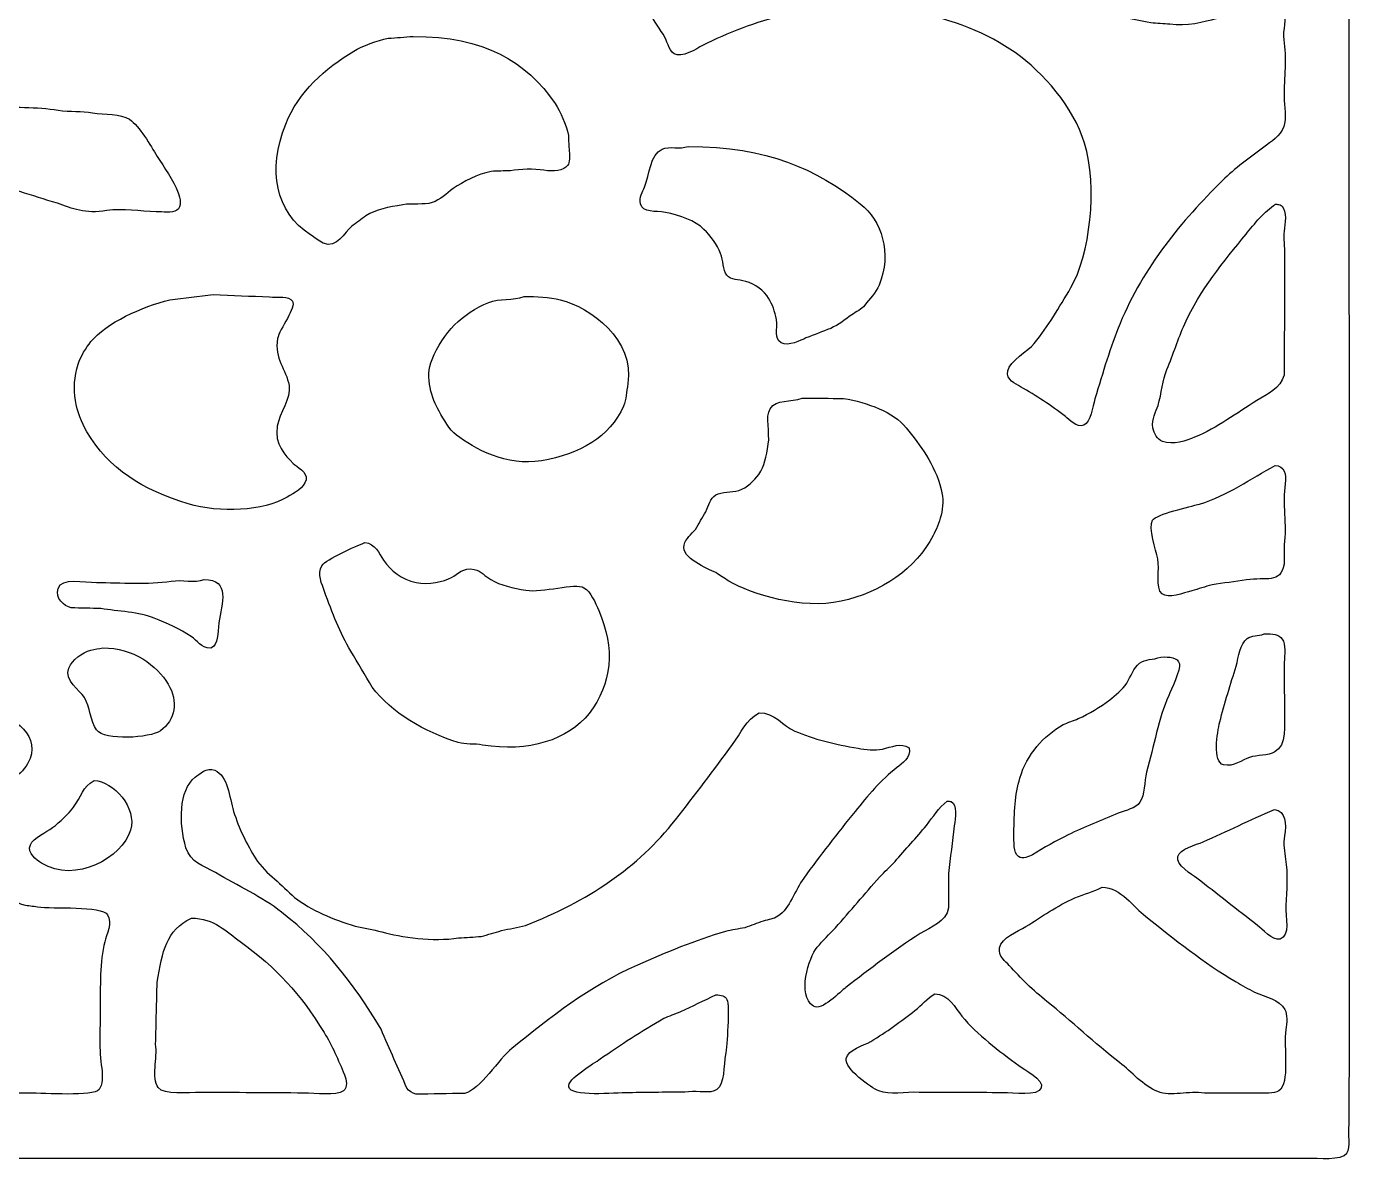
# Model space of a CAD drawing. Header units: centimetres. Extents: x 13.58 to 20.16, y 1.96 to 9.01.
# Drawn here: x 17.011 to 20.16, y 1.958 to 4.652 of the extents above; entities that cross this region are included whole.
import ezdxf

# ---------------------------------------------------------------- set-up
doc = ezdxf.new("R2010")
doc.units = ezdxf.units.CM
doc.header["$MEASUREMENT"] = 0
doc.layers.add('layer 1', color=7, linetype='Continuous')

msp = doc.modelspace()

# ---------------------------------------------------------------- linework, layer by layer
at = {"layer": 'layer 1', "color": 250}
for points, knots in [([(20.09499, 9.00071), (20.11954, 9.00091), (20.14098, 9.00149), (20.15032, 8.98676), (20.15032, 8.98676), (20.15737, 8.97564), (20.15465, 8.95196), (20.15471, 8.93447), (20.15471, 8.93447), (20.15471, 8.8938), (20.15471, 8.85312), (20.15471, 8.81245), (20.15471, 8.81245), (20.155, 8.65442), (20.15529, 8.49634), (20.15558, 8.33831), (20.15558, 8.33831), (20.15529, 8.29967), (20.155, 8.26102), (20.15471, 8.22239), (20.15471, 8.22239), (20.155, 7.52577), (20.15529, 6.82895), (20.15558, 6.13233), (20.15558, 6.13233), (20.15558, 6.03559), (20.15558, 5.93883), (20.15558, 5.84209), (20.15558, 5.84209), (20.15588, 5.80578), (20.15617, 5.76946), (20.15646, 5.73315), (20.15646, 5.73315), (20.15588, 5.67563), (20.15529, 5.61809), (20.15471, 5.56057), (20.15471, 5.56057), (20.155, 4.67804), (20.15529, 3.79524), (20.15558, 2.91271), (20.15558, 2.91271), (20.15558, 2.68583), (20.15558, 2.45888), (20.15558, 2.232), (20.15558, 2.232), (20.15529, 2.16896), (20.155, 2.1059), (20.15471, 2.04287), (20.15471, 2.04287), (20.1513, 2.02044), (20.16038, 1.9897), (20.14944, 1.97488), (20.14944, 1.97488), (20.13669, 1.95762), (20.082, 1.96339), (20.05284, 1.96355), (20.05284, 1.96355), (19.96562, 1.96355), (19.87838, 1.96355), (19.79116, 1.96355), (19.79116, 1.96355), (19.42531, 1.96355), (19.05935, 1.96355), (18.6935, 1.96355), (18.6935, 1.96355), (17.43351, 1.96355), (16.17314, 1.96355), (14.91315, 1.96355), (14.91315, 1.96355), (14.58945, 1.96355), (14.26564, 1.96355), (13.94194, 1.96355), (13.94194, 1.96355), (13.8597, 1.96326), (13.77743, 1.96297), (13.69519, 1.96268), (13.69519, 1.96268), (13.66416, 1.96268), (13.61402, 1.95778), (13.59596, 1.97227), (13.59596, 1.97227), (13.58452, 1.98144), (13.58447, 2.00413), (13.58542, 2.02544), (13.58542, 2.02544), (13.58716, 2.06453), (13.58717, 2.10839), (13.58718, 2.15007), (13.58718, 2.15007), (13.58718, 2.32611), (13.58718, 2.50221), (13.58718, 2.67825), (13.58718, 2.67825), (13.58718, 3.39781), (13.58718, 4.1176), (13.58718, 4.83716), (13.58718, 4.83716), (13.58718, 5.88353), (13.58718, 6.93022), (13.58718, 7.9766), (13.58718, 7.9766), (13.58718, 8.23108), (13.58718, 8.48563), (13.58718, 8.74011), (13.58718, 8.74011), (13.58718, 8.79937), (13.58718, 8.85865), (13.58718, 8.91791), (13.58718, 8.91791), (13.58734, 8.94706), (13.58217, 8.97961), (13.60035, 8.99286), (13.60035, 8.99286), (13.62164, 9.00839), (13.6652, 8.99439), (13.69606, 8.99897), (13.69606, 8.99897), (13.80406, 8.99897), (13.91209, 8.99897), (14.02009, 8.99897), (14.02009, 8.99897), (14.40994, 8.99897), (14.79991, 8.99897), (15.18976, 8.99897), (15.18976, 8.99897), (16.34556, 8.99897), (17.5017, 8.99897), (18.6575, 8.99897), (18.6575, 8.99897), (18.99554, 8.99897), (19.33369, 8.99897), (19.67173, 8.99897), (19.67173, 8.99897), (19.81281, 8.99955), (19.95392, 9.00013), (20.09499, 9.00071)], [0, 0, 0, 0, 0.0285714, 0.0285714, 0.0285714, 0.0285714, 0.0571429, 0.0571429, 0.0571429, 0.0571429, 0.0857143, 0.0857143, 0.0857143, 0.0857143, 0.1142857, 0.1142857, 0.1142857, 0.1142857, 0.1428571, 0.1428571, 0.1428571, 0.1428571, 0.1714286, 0.1714286, 0.1714286, 0.1714286, 0.2, 0.2, 0.2, 0.2, 0.2285714, 0.2285714, 0.2285714, 0.2285714, 0.2571429, 0.2571429, 0.2571429, 0.2571429, 0.2857143, 0.2857143, 0.2857143, 0.2857143, 0.3142857, 0.3142857, 0.3142857, 0.3142857, 0.3428571, 0.3428571, 0.3428571, 0.3428571, 0.3714286, 0.3714286, 0.3714286, 0.3714286, 0.4, 0.4, 0.4, 0.4, 0.4285714, 0.4285714, 0.4285714, 0.4285714, 0.4571429, 0.4571429, 0.4571429, 0.4571429, 0.4857143, 0.4857143, 0.4857143, 0.4857143, 0.5142857, 0.5142857, 0.5142857, 0.5142857, 0.5428571, 0.5428571, 0.5428571, 0.5428571, 0.5714286, 0.5714286, 0.5714286, 0.5714286, 0.6, 0.6, 0.6, 0.6, 0.6285714, 0.6285714, 0.6285714, 0.6285714, 0.6571429, 0.6571429, 0.6571429, 0.6571429, 0.6857143, 0.6857143, 0.6857143, 0.6857143, 0.7142857, 0.7142857, 0.7142857, 0.7142857, 0.7428571, 0.7428571, 0.7428571, 0.7428571, 0.7714286, 0.7714286, 0.7714286, 0.7714286, 0.8, 0.8, 0.8, 0.8, 0.8285714, 0.8285714, 0.8285714, 0.8285714, 0.8571429, 0.8571429, 0.8571429, 0.8571429, 0.8857143, 0.8857143, 0.8857143, 0.8857143, 0.9142857, 0.9142857, 0.9142857, 0.9142857, 0.9428571, 0.9428571, 0.9428571, 0.9428571, 1, 1, 1, 1]), ([(18.96045, 5.01322), (18.93386, 4.99616), (18.91836, 4.96498), (18.89898, 4.94088), (18.89898, 4.94088), (18.88457, 4.92296), (18.84102, 4.89864), (18.81732, 4.89033), (18.81732, 4.89033), (18.77174, 4.87435), (18.68197, 4.8787), (18.63466, 4.89033), (18.63466, 4.89033), (18.61448, 4.89529), (18.59267, 4.91502), (18.56617, 4.90863), (18.56617, 4.90863), (18.5453, 4.9036), (18.53794, 4.88246), (18.5249, 4.86941), (18.5249, 4.86941), (18.50451, 4.84901), (18.47816, 4.83343), (18.45113, 4.81973), (18.45113, 4.81973), (18.43697, 4.81255), (18.41362, 4.80907), (18.40986, 4.79184), (18.40986, 4.79184), (18.40578, 4.77312), (18.4316, 4.75397), (18.4406, 4.74564), (18.4406, 4.74564), (18.47496, 4.71386), (18.49855, 4.673), (18.5249, 4.63321), (18.5249, 4.63321), (18.53321, 4.62065), (18.53794, 4.59626), (18.55036, 4.58789), (18.55036, 4.58789), (18.56798, 4.57601), (18.60476, 4.60037), (18.61798, 4.60706), (18.61798, 4.60706), (18.67825, 4.63758), (18.74204, 4.66258), (18.81732, 4.68027), (18.81732, 4.68027), (19.02288, 4.7286), (19.23311, 4.68043), (19.36088, 4.5905), (19.36088, 4.5905), (19.42828, 4.54306), (19.49924, 4.46187), (19.52597, 4.37522), (19.52597, 4.37522), (19.55792, 4.27161), (19.53842, 4.10798), (19.49347, 4.03182), (19.49347, 4.03182), (19.46544, 3.98431), (19.43988, 3.94049), (19.40654, 3.89934), (19.40654, 3.89934), (19.39148, 3.88075), (19.34813, 3.8581), (19.34331, 3.83397), (19.34331, 3.83397), (19.339, 3.81234), (19.36214, 3.80341), (19.37405, 3.79649), (19.37405, 3.79649), (19.41067, 3.77522), (19.44713, 3.75134), (19.4803, 3.72589), (19.4803, 3.72589), (19.48902, 3.7192), (19.50738, 3.69823), (19.52421, 3.70497), (19.52421, 3.70497), (19.54151, 3.7119), (19.54483, 3.74917), (19.55055, 3.76773), (19.55055, 3.76773), (19.56998, 3.83074), (19.58681, 3.88994), (19.61027, 3.9464), (19.61027, 3.9464), (19.66736, 4.08384), (19.75576, 4.18931), (19.85351, 4.28632), (19.85351, 4.28632), (19.8829, 4.31549), (19.91872, 4.34039), (19.95186, 4.36563), (19.95186, 4.36563), (19.9698, 4.3793), (19.99116, 4.39122), (19.99928, 4.41444), (19.99928, 4.41444), (20.00632, 4.43459), (20.00011, 4.46245), (20.00016, 4.48591), (20.00016, 4.48591), (20.00023, 4.52931), (20.00628, 4.57865), (19.99928, 4.62101), (19.99928, 4.62101), (19.99553, 4.64368), (20.00886, 4.6716), (19.99752, 4.68986), (19.99752, 4.68986), (19.98242, 4.71418), (19.92181, 4.68688), (19.89741, 4.68115), (19.89741, 4.68115), (19.8781, 4.67795), (19.85877, 4.67475), (19.83946, 4.67156), (19.83946, 4.67156), (19.81027, 4.66435), (19.76809, 4.65209), (19.72881, 4.65849), (19.72881, 4.65849), (19.71359, 4.65965), (19.69837, 4.66081), (19.68315, 4.66197), (19.68315, 4.66197), (19.66178, 4.66633), (19.64041, 4.67069), (19.61905, 4.67505), (19.61905, 4.67505), (19.60295, 4.6765), (19.58685, 4.67795), (19.57075, 4.6794), (19.57075, 4.6794), (19.52278, 4.68954), (19.47586, 4.70947), (19.43464, 4.7256), (19.43464, 4.7256), (19.3247, 4.76862), (19.22932, 4.81906), (19.14222, 4.88423), (19.14222, 4.88423), (19.10068, 4.91531), (19.05899, 4.94612), (19.01841, 4.97748), (19.01841, 4.97748), (19.00127, 4.99073), (18.99047, 5.0134), (18.96045, 5.01322)], [0, 0, 0, 0, 0.025641, 0.025641, 0.025641, 0.025641, 0.0512821, 0.0512821, 0.0512821, 0.0512821, 0.0769231, 0.0769231, 0.0769231, 0.0769231, 0.1025641, 0.1025641, 0.1025641, 0.1025641, 0.1282051, 0.1282051, 0.1282051, 0.1282051, 0.1538462, 0.1538462, 0.1538462, 0.1538462, 0.1794872, 0.1794872, 0.1794872, 0.1794872, 0.2051282, 0.2051282, 0.2051282, 0.2051282, 0.2307692, 0.2307692, 0.2307692, 0.2307692, 0.2564103, 0.2564103, 0.2564103, 0.2564103, 0.2820513, 0.2820513, 0.2820513, 0.2820513, 0.3076923, 0.3076923, 0.3076923, 0.3076923, 0.3333333, 0.3333333, 0.3333333, 0.3333333, 0.3589744, 0.3589744, 0.3589744, 0.3589744, 0.3846154, 0.3846154, 0.3846154, 0.3846154, 0.4102564, 0.4102564, 0.4102564, 0.4102564, 0.4358974, 0.4358974, 0.4358974, 0.4358974, 0.4615385, 0.4615385, 0.4615385, 0.4615385, 0.4871795, 0.4871795, 0.4871795, 0.4871795, 0.5128205, 0.5128205, 0.5128205, 0.5128205, 0.5384615, 0.5384615, 0.5384615, 0.5384615, 0.5641026, 0.5641026, 0.5641026, 0.5641026, 0.5897436, 0.5897436, 0.5897436, 0.5897436, 0.6153846, 0.6153846, 0.6153846, 0.6153846, 0.6410256, 0.6410256, 0.6410256, 0.6410256, 0.6666667, 0.6666667, 0.6666667, 0.6666667, 0.6923077, 0.6923077, 0.6923077, 0.6923077, 0.7179487, 0.7179487, 0.7179487, 0.7179487, 0.7435897, 0.7435897, 0.7435897, 0.7435897, 0.7692308, 0.7692308, 0.7692308, 0.7692308, 0.7948718, 0.7948718, 0.7948718, 0.7948718, 0.8205128, 0.8205128, 0.8205128, 0.8205128, 0.8461538, 0.8461538, 0.8461538, 0.8461538, 0.8717949, 0.8717949, 0.8717949, 0.8717949, 0.8974359, 0.8974359, 0.8974359, 0.8974359, 0.9230769, 0.9230769, 0.9230769, 0.9230769, 0.9487179, 0.9487179, 0.9487179, 0.9487179, 1, 1, 1, 1]), ([(17.9304, 4.62885), (17.9105, 4.6274), (17.89059, 4.62595), (17.87069, 4.62449), (17.87069, 4.62449), (17.84551, 4.61944), (17.80922, 4.60614), (17.78903, 4.59399), (17.78903, 4.59399), (17.7218, 4.55353), (17.65781, 4.49709), (17.62745, 4.42054), (17.62745, 4.42054), (17.58368, 4.31021), (17.60341, 4.21221), (17.68628, 4.15733), (17.68628, 4.15733), (17.69623, 4.15064), (17.70619, 4.14396), (17.71614, 4.13728), (17.71614, 4.13728), (17.75028, 4.12352), (17.76685, 4.16396), (17.78376, 4.17737), (17.78376, 4.17737), (17.79517, 4.1858), (17.80659, 4.19422), (17.818, 4.20265), (17.818, 4.20265), (17.84199, 4.21755), (17.87219, 4.2232), (17.90582, 4.2288), (17.90582, 4.2288), (17.92976, 4.23278), (17.95477, 4.22774), (17.97519, 4.23402), (17.97519, 4.23402), (17.99539, 4.24024), (18.0095, 4.25604), (18.02524, 4.26714), (18.02524, 4.26714), (18.04928, 4.2841), (18.08288, 4.30122), (18.11569, 4.30811), (18.11569, 4.30811), (18.13091, 4.30869), (18.14613, 4.30927), (18.16135, 4.30985), (18.16135, 4.30985), (18.18502, 4.31368), (18.21748, 4.31468), (18.24126, 4.31072), (18.24126, 4.31072), (18.26274, 4.30715), (18.28909, 4.30981), (18.29746, 4.32205), (18.29746, 4.32205), (18.30243, 4.32931), (18.30284, 4.34487), (18.30097, 4.35605), (18.30097, 4.35605), (18.30039, 4.36854), (18.2998, 4.38103), (18.29922, 4.39352), (18.29922, 4.39352), (18.29344, 4.42052), (18.28116, 4.44905), (18.26761, 4.46935), (18.26761, 4.46935), (18.20097, 4.56914), (18.09806, 4.62927), (17.9304, 4.62885)], [0, 0, 0, 0, 0.0526316, 0.0526316, 0.0526316, 0.0526316, 0.1052632, 0.1052632, 0.1052632, 0.1052632, 0.1578947, 0.1578947, 0.1578947, 0.1578947, 0.2105263, 0.2105263, 0.2105263, 0.2105263, 0.2631579, 0.2631579, 0.2631579, 0.2631579, 0.3157895, 0.3157895, 0.3157895, 0.3157895, 0.3684211, 0.3684211, 0.3684211, 0.3684211, 0.4210526, 0.4210526, 0.4210526, 0.4210526, 0.4736842, 0.4736842, 0.4736842, 0.4736842, 0.5263158, 0.5263158, 0.5263158, 0.5263158, 0.5789474, 0.5789474, 0.5789474, 0.5789474, 0.6315789, 0.6315789, 0.6315789, 0.6315789, 0.6842105, 0.6842105, 0.6842105, 0.6842105, 0.7368421, 0.7368421, 0.7368421, 0.7368421, 0.7894737, 0.7894737, 0.7894737, 0.7894737, 0.8421053, 0.8421053, 0.8421053, 0.8421053, 0.8947368, 0.8947368, 0.8947368, 0.8947368, 1, 1, 1, 1]), ([(16.92143, 4.46064), (16.89743, 4.45976), (16.87343, 4.45889), (16.84943, 4.45802), (16.84943, 4.45802), (16.78817, 4.44793), (16.72423, 4.45073), (16.6659, 4.43797), (16.6659, 4.43797), (16.57885, 4.41894), (16.49479, 4.39613), (16.41914, 4.36389), (16.41914, 4.36389), (16.38897, 4.35103), (16.35773, 4.33314), (16.3287, 4.32031), (16.3287, 4.32031), (16.28459, 4.30082), (16.2488, 4.27785), (16.21103, 4.2532), (16.21103, 4.2532), (16.2012, 4.24679), (16.17457, 4.23864), (16.17941, 4.21921), (16.17941, 4.21921), (16.18468, 4.1981), (16.25062, 4.16119), (16.27952, 4.17389), (16.27952, 4.17389), (16.29794, 4.18198), (16.31373, 4.19606), (16.32957, 4.20701), (16.32957, 4.20701), (16.35129, 4.22201), (16.37669, 4.23617), (16.40158, 4.2471), (16.40158, 4.2471), (16.43537, 4.26193), (16.47409, 4.27751), (16.51222, 4.28632), (16.51222, 4.28632), (16.53066, 4.28835), (16.54911, 4.29039), (16.56755, 4.29242), (16.56755, 4.29242), (16.60441, 4.30084), (16.67308, 4.31527), (16.72298, 4.30724), (16.72298, 4.30724), (16.76517, 4.30045), (16.80418, 4.29752), (16.84328, 4.29068), (16.84328, 4.29068), (16.86435, 4.28864), (16.88543, 4.28661), (16.9065, 4.28458), (16.9065, 4.28458), (16.93607, 4.27644), (16.96564, 4.26831), (16.9952, 4.26017), (16.9952, 4.26017), (17.02505, 4.25088), (17.05491, 4.24158), (17.08477, 4.23228), (17.08477, 4.23228), (17.12051, 4.21983), (17.15008, 4.20636), (17.20243, 4.21485), (17.20243, 4.21485), (17.24099, 4.2211), (17.2814, 4.21262), (17.31923, 4.21223), (17.31923, 4.21223), (17.33509, 4.21207), (17.35762, 4.20836), (17.3684, 4.21572), (17.3684, 4.21572), (17.3805, 4.22399), (17.37724, 4.2442), (17.37191, 4.25756), (17.37191, 4.25756), (17.35952, 4.28865), (17.33893, 4.31685), (17.32186, 4.34384), (17.32186, 4.34384), (17.30557, 4.3696), (17.28041, 4.41576), (17.256, 4.43187), (17.256, 4.43187), (17.23545, 4.44544), (17.19631, 4.44261), (17.16819, 4.44756), (17.16819, 4.44756), (17.14274, 4.45205), (17.11495, 4.44915), (17.08652, 4.45366), (17.08652, 4.45366), (17.03674, 4.46156), (16.97862, 4.46068), (16.92143, 4.46064)], [0, 0, 0, 0, 0.0384615, 0.0384615, 0.0384615, 0.0384615, 0.0769231, 0.0769231, 0.0769231, 0.0769231, 0.1153846, 0.1153846, 0.1153846, 0.1153846, 0.1538462, 0.1538462, 0.1538462, 0.1538462, 0.1923077, 0.1923077, 0.1923077, 0.1923077, 0.2307692, 0.2307692, 0.2307692, 0.2307692, 0.2692308, 0.2692308, 0.2692308, 0.2692308, 0.3076923, 0.3076923, 0.3076923, 0.3076923, 0.3461538, 0.3461538, 0.3461538, 0.3461538, 0.3846154, 0.3846154, 0.3846154, 0.3846154, 0.4230769, 0.4230769, 0.4230769, 0.4230769, 0.4615385, 0.4615385, 0.4615385, 0.4615385, 0.5, 0.5, 0.5, 0.5, 0.5384615, 0.5384615, 0.5384615, 0.5384615, 0.5769231, 0.5769231, 0.5769231, 0.5769231, 0.6153846, 0.6153846, 0.6153846, 0.6153846, 0.6538462, 0.6538462, 0.6538462, 0.6538462, 0.6923077, 0.6923077, 0.6923077, 0.6923077, 0.7307692, 0.7307692, 0.7307692, 0.7307692, 0.7692308, 0.7692308, 0.7692308, 0.7692308, 0.8076923, 0.8076923, 0.8076923, 0.8076923, 0.8461538, 0.8461538, 0.8461538, 0.8461538, 0.8846154, 0.8846154, 0.8846154, 0.8846154, 0.9230769, 0.9230769, 0.9230769, 0.9230769, 1, 1, 1, 1]), ([(18.58373, 4.36738), (18.56487, 4.3602), (18.53847, 4.36865), (18.52226, 4.36128), (18.52226, 4.36128), (18.49371, 4.34828), (18.49192, 4.30073), (18.48011, 4.27063), (18.48011, 4.27063), (18.47607, 4.26033), (18.46637, 4.2462), (18.47045, 4.23141), (18.47045, 4.23141), (18.47662, 4.20906), (18.50568, 4.21503), (18.53017, 4.21049), (18.53017, 4.21049), (18.56426, 4.20417), (18.60075, 4.19084), (18.62149, 4.1704), (18.62149, 4.1704), (18.63712, 4.155), (18.65211, 4.13451), (18.66101, 4.11287), (18.66101, 4.11287), (18.66755, 4.09696), (18.66626, 4.07417), (18.67594, 4.06145), (18.67594, 4.06145), (18.68537, 4.04904), (18.70342, 4.05171), (18.72072, 4.04663), (18.72072, 4.04663), (18.74371, 4.03989), (18.76384, 4.02509), (18.77516, 4.00654), (18.77516, 4.00654), (18.78385, 3.99231), (18.7904, 3.975), (18.79361, 3.95599), (18.79361, 3.95599), (18.79758, 3.93242), (18.78671, 3.91133), (18.80502, 3.90108), (18.80502, 3.90108), (18.82234, 3.89138), (18.85161, 3.90648), (18.86386, 3.91241), (18.86386, 3.91241), (18.88347, 3.91996), (18.90308, 3.92752), (18.92269, 3.93507), (18.92269, 3.93507), (18.94146, 3.94326), (18.95668, 3.95655), (18.97274, 3.96732), (18.97274, 3.96732), (18.98335, 3.97443), (18.9956, 3.98025), (19.00348, 3.98998), (19.00348, 3.98998), (19.01531, 4.0046), (19.03019, 4.01969), (19.03773, 4.03792), (19.03773, 4.03792), (19.06875, 4.11295), (19.04378, 4.19161), (18.99294, 4.23141), (18.99294, 4.23141), (18.88703, 4.31432), (18.77393, 4.36671), (18.58373, 4.36738)], [0, 0, 0, 0, 0.0526316, 0.0526316, 0.0526316, 0.0526316, 0.1052632, 0.1052632, 0.1052632, 0.1052632, 0.1578947, 0.1578947, 0.1578947, 0.1578947, 0.2105263, 0.2105263, 0.2105263, 0.2105263, 0.2631579, 0.2631579, 0.2631579, 0.2631579, 0.3157895, 0.3157895, 0.3157895, 0.3157895, 0.3684211, 0.3684211, 0.3684211, 0.3684211, 0.4210526, 0.4210526, 0.4210526, 0.4210526, 0.4736842, 0.4736842, 0.4736842, 0.4736842, 0.5263158, 0.5263158, 0.5263158, 0.5263158, 0.5789474, 0.5789474, 0.5789474, 0.5789474, 0.6315789, 0.6315789, 0.6315789, 0.6315789, 0.6842105, 0.6842105, 0.6842105, 0.6842105, 0.7368421, 0.7368421, 0.7368421, 0.7368421, 0.7894737, 0.7894737, 0.7894737, 0.7894737, 0.8421053, 0.8421053, 0.8421053, 0.8421053, 0.8947368, 0.8947368, 0.8947368, 0.8947368, 1, 1, 1, 1]), ([(19.97996, 4.23054), (19.95304, 4.21257), (19.92981, 4.18396), (19.90971, 4.15907), (19.90971, 4.15907), (19.85751, 4.09444), (19.79941, 4.0258), (19.76394, 3.94553), (19.76394, 3.94553), (19.74856, 3.91073), (19.73694, 3.87405), (19.72179, 3.83745), (19.72179, 3.83745), (19.71123, 3.81196), (19.70939, 3.78108), (19.70071, 3.75204), (19.70071, 3.75204), (19.69639, 3.73755), (19.68477, 3.71879), (19.68842, 3.69887), (19.68842, 3.69887), (19.69119, 3.68373), (19.69866, 3.67186), (19.71125, 3.66662), (19.71125, 3.66662), (19.73459, 3.65692), (19.77057, 3.66888), (19.78765, 3.67621), (19.78765, 3.67621), (19.84137, 3.69929), (19.88784, 3.73379), (19.93517, 3.76337), (19.93517, 3.76337), (19.96017, 3.77899), (19.99136, 3.79217), (20.00016, 3.82351), (20.00016, 3.82351), (20.00045, 3.87696), (20.00074, 3.93043), (20.00103, 3.98388), (20.00103, 3.98388), (20.00103, 4.02833), (20.00103, 4.07279), (20.00103, 4.11723), (20.00103, 4.11723), (20.00101, 4.13621), (19.99787, 4.15557), (20.00103, 4.17301), (20.00103, 4.17301), (20.00466, 4.19303), (20.00527, 4.22185), (19.9905, 4.2288), (19.9905, 4.2288), (19.98698, 4.22938), (19.98347, 4.22996), (19.97996, 4.23054)], [0, 0, 0, 0, 0.0666667, 0.0666667, 0.0666667, 0.0666667, 0.1333333, 0.1333333, 0.1333333, 0.1333333, 0.2, 0.2, 0.2, 0.2, 0.2666667, 0.2666667, 0.2666667, 0.2666667, 0.3333333, 0.3333333, 0.3333333, 0.3333333, 0.4, 0.4, 0.4, 0.4, 0.4666667, 0.4666667, 0.4666667, 0.4666667, 0.5333333, 0.5333333, 0.5333333, 0.5333333, 0.6, 0.6, 0.6, 0.6, 0.6666667, 0.6666667, 0.6666667, 0.6666667, 0.7333333, 0.7333333, 0.7333333, 0.7333333, 0.8, 0.8, 0.8, 0.8, 0.8666667, 0.8666667, 0.8666667, 0.8666667, 1, 1, 1, 1]), ([(17.45534, 4.01526), (17.4208, 4.01119), (17.38625, 4.00712), (17.35172, 4.00306), (17.35172, 4.00306), (17.28647, 3.98668), (17.20024, 3.94832), (17.16468, 3.90369), (17.16468, 3.90369), (17.15252, 3.88845), (17.14043, 3.87), (17.13394, 3.84966), (17.13394, 3.84966), (17.11538, 3.79143), (17.12939, 3.73281), (17.15502, 3.68929), (17.15502, 3.68929), (17.2071, 3.60083), (17.28752, 3.55139), (17.39562, 3.51846), (17.39562, 3.51846), (17.47073, 3.49557), (17.57437, 3.50073), (17.63096, 3.53414), (17.63096, 3.53414), (17.64667, 3.54342), (17.67136, 3.55544), (17.67575, 3.57511), (17.67575, 3.57511), (17.67999, 3.59413), (17.65354, 3.60587), (17.64501, 3.61433), (17.64501, 3.61433), (17.62651, 3.63268), (17.59999, 3.66013), (17.60725, 3.70236), (17.60725, 3.70236), (17.61256, 3.7332), (17.64006, 3.76965), (17.63535, 3.79911), (17.63535, 3.79911), (17.62921, 3.83749), (17.5994, 3.86323), (17.60813, 3.91067), (17.60813, 3.91067), (17.61223, 3.93295), (17.65421, 3.98682), (17.64326, 3.99957), (17.64326, 3.99957), (17.63568, 4.014), (17.60824, 4.00715), (17.58881, 4.01003), (17.58881, 4.01003), (17.54432, 4.01177), (17.49982, 4.01351), (17.45534, 4.01526)], [0, 0, 0, 0, 0.0666667, 0.0666667, 0.0666667, 0.0666667, 0.1333333, 0.1333333, 0.1333333, 0.1333333, 0.2, 0.2, 0.2, 0.2, 0.2666667, 0.2666667, 0.2666667, 0.2666667, 0.3333333, 0.3333333, 0.3333333, 0.3333333, 0.4, 0.4, 0.4, 0.4, 0.4666667, 0.4666667, 0.4666667, 0.4666667, 0.5333333, 0.5333333, 0.5333333, 0.5333333, 0.6, 0.6, 0.6, 0.6, 0.6666667, 0.6666667, 0.6666667, 0.6666667, 0.7333333, 0.7333333, 0.7333333, 0.7333333, 0.8, 0.8, 0.8, 0.8, 0.8666667, 0.8666667, 0.8666667, 0.8666667, 1, 1, 1, 1]), ([(18.19384, 4.0109), (18.16869, 4.00131), (18.13421, 4.00672), (18.11042, 3.99695), (18.11042, 3.99695), (18.04623, 3.97062), (18.00209, 3.92531), (17.97519, 3.86099), (17.97519, 3.86099), (17.95746, 3.81859), (17.97485, 3.76664), (17.99187, 3.73809), (17.99187, 3.73809), (18.00382, 3.71806), (18.01513, 3.69536), (18.03315, 3.68144), (18.03315, 3.68144), (18.07394, 3.64993), (18.15363, 3.60586), (18.23512, 3.62043), (18.23512, 3.62043), (18.32622, 3.63672), (18.39758, 3.67577), (18.43006, 3.7503), (18.43006, 3.7503), (18.43717, 3.76661), (18.4371, 3.78287), (18.4406, 3.80433), (18.4406, 3.80433), (18.45732, 3.90685), (18.35191, 3.98513), (18.2799, 4.00306), (18.2799, 4.00306), (18.25379, 4.00955), (18.22386, 4.01103), (18.19384, 4.0109)], [0, 0, 0, 0, 0.1, 0.1, 0.1, 0.1, 0.2, 0.2, 0.2, 0.2, 0.3, 0.3, 0.3, 0.3, 0.4, 0.4, 0.4, 0.4, 0.5, 0.5, 0.5, 0.5, 0.6, 0.6, 0.6, 0.6, 0.7, 0.7, 0.7, 0.7, 0.8, 0.8, 0.8, 0.8, 1, 1, 1, 1]), ([(18.85507, 3.76947), (18.82751, 3.7587), (18.79301, 3.76735), (18.77868, 3.7442), (18.77868, 3.7442), (18.76665, 3.72476), (18.77884, 3.68779), (18.77429, 3.65965), (18.77429, 3.65965), (18.76933, 3.62903), (18.76574, 3.60824), (18.75146, 3.58818), (18.75146, 3.58818), (18.7404, 3.57267), (18.72422, 3.55602), (18.70404, 3.54983), (18.70404, 3.54983), (18.68708, 3.54463), (18.66342, 3.54768), (18.64959, 3.53937), (18.64959, 3.53937), (18.63563, 3.53099), (18.63271, 3.51498), (18.62588, 3.49928), (18.62588, 3.49928), (18.61769, 3.48534), (18.60949, 3.47139), (18.60129, 3.45744), (18.60129, 3.45744), (18.59239, 3.44587), (18.5777, 3.43645), (18.57407, 3.41997), (18.57407, 3.41997), (18.56712, 3.38833), (18.62984, 3.36466), (18.64959, 3.3546), (18.64959, 3.3546), (18.65984, 3.34792), (18.67008, 3.34123), (18.68033, 3.33455), (18.68033, 3.33455), (18.73453, 3.30278), (18.85419, 3.26637), (18.94728, 3.28661), (18.94728, 3.28661), (19.04346, 3.30753), (19.12595, 3.36475), (19.16593, 3.44263), (19.16593, 3.44263), (19.17958, 3.46922), (19.19644, 3.50924), (19.18525, 3.55245), (19.18525, 3.55245), (19.16925, 3.6142), (19.13615, 3.65583), (19.10183, 3.69887), (19.10183, 3.69887), (19.072, 3.73628), (19.01029, 3.75902), (18.95342, 3.7686), (18.95342, 3.7686), (18.92064, 3.76889), (18.88785, 3.76918), (18.85507, 3.76947)], [0, 0, 0, 0, 0.0588235, 0.0588235, 0.0588235, 0.0588235, 0.1176471, 0.1176471, 0.1176471, 0.1176471, 0.1764706, 0.1764706, 0.1764706, 0.1764706, 0.2352941, 0.2352941, 0.2352941, 0.2352941, 0.2941176, 0.2941176, 0.2941176, 0.2941176, 0.3529412, 0.3529412, 0.3529412, 0.3529412, 0.4117647, 0.4117647, 0.4117647, 0.4117647, 0.4705882, 0.4705882, 0.4705882, 0.4705882, 0.5294118, 0.5294118, 0.5294118, 0.5294118, 0.5882353, 0.5882353, 0.5882353, 0.5882353, 0.6470588, 0.6470588, 0.6470588, 0.6470588, 0.7058824, 0.7058824, 0.7058824, 0.7058824, 0.7647059, 0.7647059, 0.7647059, 0.7647059, 0.8235294, 0.8235294, 0.8235294, 0.8235294, 0.8823529, 0.8823529, 0.8823529, 0.8823529, 1, 1, 1, 1]), ([(19.97908, 3.6091), (19.92057, 3.57827), (19.86714, 3.5379), (19.79906, 3.51758), (19.79906, 3.51758), (19.77688, 3.51097), (19.69662, 3.49382), (19.68754, 3.47923), (19.68754, 3.47923), (19.67704, 3.46236), (19.69557, 3.40726), (19.69984, 3.38772), (19.69984, 3.38772), (19.70539, 3.36223), (19.6933, 3.31896), (19.71037, 3.30405), (19.71037, 3.30405), (19.72393, 3.29219), (19.76167, 3.30628), (19.78062, 3.31102), (19.78062, 3.31102), (19.79672, 3.31596), (19.81282, 3.3209), (19.82892, 3.32584), (19.82892, 3.32584), (19.85614, 3.32961), (19.88337, 3.33339), (19.91059, 3.33717), (19.91059, 3.33717), (19.95765, 3.34515), (19.99092, 3.32643), (20.00016, 3.37464), (20.00016, 3.37464), (20.00016, 3.39004), (20.00016, 3.40544), (20.00016, 3.42084), (20.00016, 3.42084), (20.00724, 3.46656), (19.99545, 3.5208), (20.00279, 3.56552), (20.00279, 3.56552), (20.00662, 3.58889), (20.00003, 3.60899), (19.97908, 3.6091)], [0, 0, 0, 0, 0.0833333, 0.0833333, 0.0833333, 0.0833333, 0.1666667, 0.1666667, 0.1666667, 0.1666667, 0.25, 0.25, 0.25, 0.25, 0.3333333, 0.3333333, 0.3333333, 0.3333333, 0.4166667, 0.4166667, 0.4166667, 0.4166667, 0.5, 0.5, 0.5, 0.5, 0.5833333, 0.5833333, 0.5833333, 0.5833333, 0.6666667, 0.6666667, 0.6666667, 0.6666667, 0.75, 0.75, 0.75, 0.75, 0.8333333, 0.8333333, 0.8333333, 0.8333333, 1, 1, 1, 1]), ([(17.81537, 3.42607), (17.7928, 3.41654), (17.72409, 3.38756), (17.71351, 3.37116), (17.71351, 3.37116), (17.70106, 3.35188), (17.71382, 3.32651), (17.71965, 3.31015), (17.71965, 3.31015), (17.73811, 3.25836), (17.7565, 3.21131), (17.782, 3.16808), (17.782, 3.16808), (17.79898, 3.13961), (17.81596, 3.11113), (17.83293, 3.08266), (17.83293, 3.08266), (17.87918, 3.02173), (17.95641, 2.97643), (18.03754, 2.95106), (18.03754, 2.95106), (18.05449, 2.94575), (18.07581, 2.94838), (18.09549, 2.94495), (18.09549, 2.94495), (18.20317, 2.92624), (18.30057, 2.95798), (18.34839, 3.01991), (18.34839, 3.01991), (18.40295, 3.09056), (18.41078, 3.17434), (18.37122, 3.26483), (18.37122, 3.26483), (18.36308, 3.28345), (18.35276, 3.30875), (18.3361, 3.31886), (18.3361, 3.31886), (18.31607, 3.33102), (18.23723, 3.30626), (18.19823, 3.31276), (18.19823, 3.31276), (18.16771, 3.31785), (18.13805, 3.3245), (18.11481, 3.33804), (18.11481, 3.33804), (18.10166, 3.3457), (18.09247, 3.35884), (18.0753, 3.36244), (18.0753, 3.36244), (18.0502, 3.36771), (18.03504, 3.35106), (18.02173, 3.34327), (18.02173, 3.34327), (18.0042, 3.33301), (17.96596, 3.3251), (17.93743, 3.33107), (17.93743, 3.33107), (17.90129, 3.33862), (17.87833, 3.35899), (17.86015, 3.38423), (17.86015, 3.38423), (17.84867, 3.40018), (17.84108, 3.42439), (17.81537, 3.42607)], [0, 0, 0, 0, 0.0588235, 0.0588235, 0.0588235, 0.0588235, 0.1176471, 0.1176471, 0.1176471, 0.1176471, 0.1764706, 0.1764706, 0.1764706, 0.1764706, 0.2352941, 0.2352941, 0.2352941, 0.2352941, 0.2941176, 0.2941176, 0.2941176, 0.2941176, 0.3529412, 0.3529412, 0.3529412, 0.3529412, 0.4117647, 0.4117647, 0.4117647, 0.4117647, 0.4705882, 0.4705882, 0.4705882, 0.4705882, 0.5294118, 0.5294118, 0.5294118, 0.5294118, 0.5882353, 0.5882353, 0.5882353, 0.5882353, 0.6470588, 0.6470588, 0.6470588, 0.6470588, 0.7058824, 0.7058824, 0.7058824, 0.7058824, 0.7647059, 0.7647059, 0.7647059, 0.7647059, 0.8235294, 0.8235294, 0.8235294, 0.8235294, 0.8823529, 0.8823529, 0.8823529, 0.8823529, 1, 1, 1, 1]), ([(17.43338, 3.33804), (17.41111, 3.32955), (17.38134, 3.33857), (17.35523, 3.33455), (17.35523, 3.33455), (17.3, 3.32605), (17.23582, 3.33104), (17.17785, 3.33107), (17.17785, 3.33107), (17.14759, 3.33108), (17.09507, 3.34399), (17.08652, 3.31712), (17.08652, 3.31712), (17.07903, 3.29358), (17.10052, 3.27473), (17.11726, 3.27093), (17.11726, 3.27093), (17.14096, 3.27034), (17.16468, 3.26976), (17.18838, 3.26918), (17.18838, 3.26918), (17.22766, 3.26304), (17.28043, 3.26033), (17.31483, 3.24652), (17.31483, 3.24652), (17.34536, 3.23427), (17.37684, 3.22021), (17.40265, 3.20294), (17.40265, 3.20294), (17.41736, 3.1931), (17.42523, 3.17538), (17.44919, 3.17505), (17.44919, 3.17505), (17.46893, 3.18463), (17.46443, 3.20993), (17.46851, 3.23519), (17.46851, 3.23519), (17.47592, 3.28113), (17.49664, 3.33907), (17.43338, 3.33804)], [0, 0, 0, 0, 0.0909091, 0.0909091, 0.0909091, 0.0909091, 0.1818182, 0.1818182, 0.1818182, 0.1818182, 0.2727273, 0.2727273, 0.2727273, 0.2727273, 0.3636364, 0.3636364, 0.3636364, 0.3636364, 0.4545455, 0.4545455, 0.4545455, 0.4545455, 0.5454545, 0.5454545, 0.5454545, 0.5454545, 0.6363636, 0.6363636, 0.6363636, 0.6363636, 0.7272727, 0.7272727, 0.7272727, 0.7272727, 0.8181818, 0.8181818, 0.8181818, 0.8181818, 1, 1, 1, 1]), ([(19.95274, 3.20904), (19.93774, 3.20311), (19.92356, 3.206), (19.91234, 3.19771), (19.91234, 3.19771), (19.89505, 3.18494), (19.89295, 3.15542), (19.886, 3.13234), (19.886, 3.13234), (19.87372, 3.09162), (19.85835, 3.04316), (19.84736, 2.99986), (19.84736, 2.99986), (19.84098, 2.97473), (19.82976, 2.90438), (19.85614, 2.89789), (19.85614, 2.89789), (19.87966, 2.8921), (19.9015, 2.90985), (19.91761, 2.91532), (19.91761, 2.91532), (19.93589, 2.92153), (19.96239, 2.91926), (19.9782, 2.92839), (19.9782, 2.92839), (20.00631, 2.94462), (20.00103, 2.99006), (20.00103, 3.03211), (20.00103, 3.03211), (20.00074, 3.06842), (20.00045, 3.10475), (20.00016, 3.14106), (20.00016, 3.14106), (20.00177, 3.15921), (20.0045, 3.18428), (19.99576, 3.19684), (19.99576, 3.19684), (19.98775, 3.20837), (19.97302, 3.20935), (19.95274, 3.20904)], [0, 0, 0, 0, 0.0909091, 0.0909091, 0.0909091, 0.0909091, 0.1818182, 0.1818182, 0.1818182, 0.1818182, 0.2727273, 0.2727273, 0.2727273, 0.2727273, 0.3636364, 0.3636364, 0.3636364, 0.3636364, 0.4545455, 0.4545455, 0.4545455, 0.4545455, 0.5454545, 0.5454545, 0.5454545, 0.5454545, 0.6363636, 0.6363636, 0.6363636, 0.6363636, 0.7272727, 0.7272727, 0.7272727, 0.7272727, 0.8181818, 0.8181818, 0.8181818, 0.8181818, 1, 1, 1, 1]), ([(17.19278, 3.17592), (17.18341, 3.17418), (17.17404, 3.17244), (17.16468, 3.17069), (17.16468, 3.17069), (17.14382, 3.16427), (17.1196, 3.14752), (17.11199, 3.12799), (17.11199, 3.12799), (17.10011, 3.09752), (17.13815, 3.07523), (17.14887, 3.05826), (17.14887, 3.05826), (17.16254, 3.0366), (17.16236, 3.001), (17.17785, 2.98069), (17.17785, 2.98069), (17.1976, 2.95478), (17.30478, 2.96133), (17.32976, 2.97895), (17.32976, 2.97895), (17.36493, 3.00375), (17.37248, 3.04939), (17.3482, 3.08964), (17.3482, 3.08964), (17.32152, 3.13387), (17.26526, 3.17643), (17.19278, 3.17592)], [0, 0, 0, 0, 0.125, 0.125, 0.125, 0.125, 0.25, 0.25, 0.25, 0.25, 0.375, 0.375, 0.375, 0.375, 0.5, 0.5, 0.5, 0.5, 0.625, 0.625, 0.625, 0.625, 0.75, 0.75, 0.75, 0.75, 1, 1, 1, 1]), ([(19.70686, 3.15413), (19.68762, 3.14654), (19.67085, 3.15014), (19.65681, 3.13932), (19.65681, 3.13932), (19.64233, 3.12817), (19.6361, 3.10792), (19.62607, 3.09225), (19.62607, 3.09225), (19.61659, 3.07743), (19.59967, 3.06266), (19.58568, 3.05216), (19.58568, 3.05216), (19.56384, 3.03577), (19.53706, 3.01902), (19.51104, 3.00771), (19.51104, 3.00771), (19.49904, 3.00306), (19.48703, 2.99841), (19.47503, 2.99376), (19.47503, 2.99376), (19.42801, 2.96614), (19.38933, 2.92345), (19.37229, 2.86651), (19.37229, 2.86651), (19.36048, 2.82705), (19.35826, 2.78452), (19.35824, 2.73577), (19.35824, 2.73577), (19.35824, 2.71464), (19.35629, 2.6888), (19.36878, 2.67999), (19.36878, 2.67999), (19.37882, 2.67291), (19.39406, 2.67935), (19.40215, 2.68435), (19.40215, 2.68435), (19.4287, 2.70075), (19.45892, 2.71704), (19.48733, 2.73142), (19.48733, 2.73142), (19.52479, 2.75038), (19.56643, 2.76594), (19.60588, 2.78284), (19.60588, 2.78284), (19.62496, 2.79101), (19.64652, 2.79314), (19.65769, 2.80899), (19.65769, 2.80899), (19.66967, 2.82601), (19.66722, 2.85802), (19.67349, 2.88046), (19.67349, 2.88046), (19.69102, 2.94323), (19.70142, 3.00758), (19.72618, 3.06262), (19.72618, 3.06262), (19.73134, 3.0741), (19.75468, 3.12584), (19.75164, 3.13757), (19.75164, 3.13757), (19.74738, 3.15405), (19.72833, 3.1545), (19.70686, 3.15413)], [0, 0, 0, 0, 0.0588235, 0.0588235, 0.0588235, 0.0588235, 0.1176471, 0.1176471, 0.1176471, 0.1176471, 0.1764706, 0.1764706, 0.1764706, 0.1764706, 0.2352941, 0.2352941, 0.2352941, 0.2352941, 0.2941176, 0.2941176, 0.2941176, 0.2941176, 0.3529412, 0.3529412, 0.3529412, 0.3529412, 0.4117647, 0.4117647, 0.4117647, 0.4117647, 0.4705882, 0.4705882, 0.4705882, 0.4705882, 0.5294118, 0.5294118, 0.5294118, 0.5294118, 0.5882353, 0.5882353, 0.5882353, 0.5882353, 0.6470588, 0.6470588, 0.6470588, 0.6470588, 0.7058824, 0.7058824, 0.7058824, 0.7058824, 0.7647059, 0.7647059, 0.7647059, 0.7647059, 0.8235294, 0.8235294, 0.8235294, 0.8235294, 0.8823529, 0.8823529, 0.8823529, 0.8823529, 1, 1, 1, 1]), ([(16.91616, 3.02253), (16.87821, 3.00573), (16.84322, 2.99889), (16.82747, 2.96064), (16.82747, 2.96064), (16.80493, 2.90588), (16.87526, 2.83729), (16.93197, 2.84734), (16.93197, 2.84734), (16.97258, 2.85453), (17.00662, 2.87783), (17.01978, 2.91271), (17.01978, 2.91271), (17.04261, 2.97316), (16.96963, 3.02321), (16.91616, 3.02253)], [0, 0, 0, 0, 0.2, 0.2, 0.2, 0.2, 0.4, 0.4, 0.4, 0.4, 0.6, 0.6, 0.6, 0.6, 1, 1, 1, 1]), ([(18.75233, 3.02165), (18.72065, 3.0041), (18.70975, 2.97386), (18.68911, 2.94583), (18.68911, 2.94583), (18.64462, 2.88538), (18.5999, 2.8258), (18.55388, 2.76715), (18.55388, 2.76715), (18.46457, 2.65336), (18.34426, 2.57339), (18.19736, 2.51614), (18.19736, 2.51614), (18.17833, 2.51207), (18.1593, 2.508), (18.14028, 2.50393), (18.14028, 2.50393), (18.12418, 2.49929), (18.10808, 2.49464), (18.09198, 2.48999), (18.09198, 2.48999), (18.07413, 2.48883), (18.05627, 2.48766), (18.03841, 2.4865), (18.03841, 2.4865), (17.97707, 2.47707), (17.90153, 2.48772), (17.85576, 2.50132), (17.85576, 2.50132), (17.83469, 2.50568), (17.81361, 2.51004), (17.79254, 2.51439), (17.79254, 2.51439), (17.73956, 2.53084), (17.68835, 2.55253), (17.64852, 2.58238), (17.64852, 2.58238), (17.63272, 2.59719), (17.61691, 2.61201), (17.60111, 2.62683), (17.60111, 2.62683), (17.58507, 2.63971), (17.5674, 2.6572), (17.55632, 2.67476), (17.55632, 2.67476), (17.53567, 2.70752), (17.51568, 2.74789), (17.50363, 2.7872), (17.50363, 2.7872), (17.49325, 2.82107), (17.49, 2.87221), (17.45885, 2.88482), (17.45885, 2.88482), (17.43914, 2.89279), (17.42247, 2.87613), (17.41231, 2.86825), (17.41231, 2.86825), (17.37321, 2.83793), (17.37309, 2.75708), (17.39035, 2.70091), (17.39035, 2.70091), (17.40137, 2.66507), (17.43139, 2.65874), (17.4606, 2.64164), (17.4606, 2.64164), (17.51365, 2.61061), (17.57047, 2.58433), (17.61779, 2.54751), (17.61779, 2.54751), (17.71619, 2.47094), (17.78912, 2.37976), (17.85401, 2.26948), (17.85401, 2.26948), (17.87449, 2.22271), (17.89499, 2.17592), (17.91548, 2.12915), (17.91548, 2.12915), (17.91994, 2.12317), (17.92832, 2.11732), (17.93655, 2.11521), (17.93655, 2.11521), (17.97518, 2.11579), (18.01383, 2.11637), (18.05246, 2.11695), (18.05246, 2.11695), (18.08842, 2.12465), (18.13511, 2.20044), (18.16486, 2.22416), (18.16486, 2.22416), (18.25739, 2.29791), (18.34719, 2.37065), (18.46343, 2.42201), (18.46343, 2.42201), (18.52987, 2.45136), (18.60088, 2.48053), (18.67242, 2.50219), (18.67242, 2.50219), (18.68794, 2.5051), (18.70345, 2.508), (18.71896, 2.51091), (18.71896, 2.51091), (18.73331, 2.51614), (18.74765, 2.52137), (18.76199, 2.5266), (18.76199, 2.5266), (18.77485, 2.53041), (18.78746, 2.53123), (18.79712, 2.53793), (18.79712, 2.53793), (18.82593, 2.55789), (18.83818, 2.60008), (18.85859, 2.62857), (18.85859, 2.62857), (18.89731, 2.68262), (18.93924, 2.73571), (18.98065, 2.7872), (18.98065, 2.7872), (19.0092, 2.82271), (19.04325, 2.8625), (19.079, 2.89092), (19.079, 2.89092), (19.09214, 2.90137), (19.11462, 2.91469), (19.10885, 2.93798), (19.10885, 2.93798), (19.08919, 2.95217), (19.06741, 2.93968), (19.04563, 2.93537), (19.04563, 2.93537), (19.02849, 2.93198), (19.00486, 2.93413), (18.98767, 2.93711), (18.98767, 2.93711), (18.93255, 2.94668), (18.88152, 2.95899), (18.83751, 2.97807), (18.83751, 2.97807), (18.80914, 2.99038), (18.78999, 3.02167), (18.75233, 3.02165)], [0, 0, 0, 0, 0.0277778, 0.0277778, 0.0277778, 0.0277778, 0.0555556, 0.0555556, 0.0555556, 0.0555556, 0.0833333, 0.0833333, 0.0833333, 0.0833333, 0.1111111, 0.1111111, 0.1111111, 0.1111111, 0.1388889, 0.1388889, 0.1388889, 0.1388889, 0.1666667, 0.1666667, 0.1666667, 0.1666667, 0.1944444, 0.1944444, 0.1944444, 0.1944444, 0.2222222, 0.2222222, 0.2222222, 0.2222222, 0.25, 0.25, 0.25, 0.25, 0.2777778, 0.2777778, 0.2777778, 0.2777778, 0.3055556, 0.3055556, 0.3055556, 0.3055556, 0.3333333, 0.3333333, 0.3333333, 0.3333333, 0.3611111, 0.3611111, 0.3611111, 0.3611111, 0.3888889, 0.3888889, 0.3888889, 0.3888889, 0.4166667, 0.4166667, 0.4166667, 0.4166667, 0.4444444, 0.4444444, 0.4444444, 0.4444444, 0.4722222, 0.4722222, 0.4722222, 0.4722222, 0.5, 0.5, 0.5, 0.5, 0.5277778, 0.5277778, 0.5277778, 0.5277778, 0.5555556, 0.5555556, 0.5555556, 0.5555556, 0.5833333, 0.5833333, 0.5833333, 0.5833333, 0.6111111, 0.6111111, 0.6111111, 0.6111111, 0.6388889, 0.6388889, 0.6388889, 0.6388889, 0.6666667, 0.6666667, 0.6666667, 0.6666667, 0.6944444, 0.6944444, 0.6944444, 0.6944444, 0.7222222, 0.7222222, 0.7222222, 0.7222222, 0.75, 0.75, 0.75, 0.75, 0.7777778, 0.7777778, 0.7777778, 0.7777778, 0.8055556, 0.8055556, 0.8055556, 0.8055556, 0.8333333, 0.8333333, 0.8333333, 0.8333333, 0.8611111, 0.8611111, 0.8611111, 0.8611111, 0.8888889, 0.8888889, 0.8888889, 0.8888889, 0.9166667, 0.9166667, 0.9166667, 0.9166667, 0.9444444, 0.9444444, 0.9444444, 0.9444444, 1, 1, 1, 1]), ([(17.17258, 2.86041), (17.14432, 2.84554), (17.14133, 2.82207), (17.1234, 2.79766), (17.1234, 2.79766), (17.11036, 2.77989), (17.09078, 2.76233), (17.07335, 2.74885), (17.07335, 2.74885), (17.05889, 2.73766), (17.02808, 2.72499), (17.02066, 2.70788), (17.02066, 2.70788), (17.01212, 2.68817), (17.03591, 2.67119), (17.04701, 2.66431), (17.04701, 2.66431), (17.12801, 2.61405), (17.23875, 2.67802), (17.25863, 2.74275), (17.25863, 2.74275), (17.27473, 2.79515), (17.21733, 2.85981), (17.17258, 2.86041)], [0, 0, 0, 0, 0.1428571, 0.1428571, 0.1428571, 0.1428571, 0.2857143, 0.2857143, 0.2857143, 0.2857143, 0.4285714, 0.4285714, 0.4285714, 0.4285714, 0.5714286, 0.5714286, 0.5714286, 0.5714286, 0.7142857, 0.7142857, 0.7142857, 0.7142857, 1, 1, 1, 1]), ([(19.1993, 2.8116), (19.17913, 2.7956), (19.16607, 2.77425), (19.15013, 2.75408), (19.15013, 2.75408), (19.12674, 2.72448), (19.09937, 2.69738), (19.07548, 2.66779), (19.07548, 2.66779), (19.06319, 2.65559), (19.0509, 2.64339), (19.0386, 2.63118), (19.0386, 2.63118), (19.00377, 2.5911), (18.96894, 2.551), (18.93411, 2.51091), (18.93411, 2.51091), (18.91947, 2.49551), (18.90483, 2.48011), (18.8902, 2.46471), (18.8902, 2.46471), (18.87137, 2.43929), (18.84135, 2.35061), (18.88142, 2.32439), (18.88142, 2.32439), (18.90083, 2.31168), (18.94614, 2.35928), (18.95869, 2.36884), (18.95869, 2.36884), (19.01614, 2.41257), (19.07272, 2.45742), (19.1352, 2.49696), (19.1352, 2.49696), (19.16083, 2.51318), (19.19628, 2.52308), (19.20281, 2.55797), (19.20281, 2.55797), (19.20281, 2.58528), (19.20281, 2.61259), (19.20281, 2.6399), (19.20281, 2.6399), (19.2072, 2.67767), (19.2116, 2.71544), (19.21599, 2.75321), (19.21599, 2.75321), (19.21947, 2.77134), (19.22431, 2.80339), (19.20896, 2.81073), (19.20896, 2.81073), (19.20574, 2.81102), (19.20252, 2.81131), (19.1993, 2.8116)], [0, 0, 0, 0, 0.0714286, 0.0714286, 0.0714286, 0.0714286, 0.1428571, 0.1428571, 0.1428571, 0.1428571, 0.2142857, 0.2142857, 0.2142857, 0.2142857, 0.2857143, 0.2857143, 0.2857143, 0.2857143, 0.3571429, 0.3571429, 0.3571429, 0.3571429, 0.4285714, 0.4285714, 0.4285714, 0.4285714, 0.5, 0.5, 0.5, 0.5, 0.5714286, 0.5714286, 0.5714286, 0.5714286, 0.6428571, 0.6428571, 0.6428571, 0.6428571, 0.7142857, 0.7142857, 0.7142857, 0.7142857, 0.7857143, 0.7857143, 0.7857143, 0.7857143, 0.8571429, 0.8571429, 0.8571429, 0.8571429, 1, 1, 1, 1]), ([(19.97732, 2.79156), (19.9187, 2.76787), (19.8645, 2.7388), (19.80784, 2.71486), (19.80784, 2.71486), (19.79086, 2.70768), (19.75199, 2.6983), (19.74725, 2.67999), (19.74725, 2.67999), (19.74199, 2.65965), (19.7819, 2.63658), (19.79292, 2.62857), (19.79292, 2.62857), (19.84092, 2.5911), (19.88893, 2.55361), (19.93693, 2.51614), (19.93693, 2.51614), (19.94719, 2.50887), (19.97295, 2.47934), (19.9905, 2.48389), (19.9905, 2.48389), (20.01555, 2.49038), (20.00331, 2.53609), (20.00455, 2.56407), (20.00455, 2.56407), (20.00607, 2.59859), (20.00921, 2.63977), (20.00367, 2.67389), (20.00367, 2.67389), (20.00104, 2.69008), (19.99814, 2.71143), (20.00103, 2.7288), (20.00103, 2.7288), (20.00594, 2.75828), (20.00415, 2.78782), (19.97732, 2.79156)], [0, 0, 0, 0, 0.1, 0.1, 0.1, 0.1, 0.2, 0.2, 0.2, 0.2, 0.3, 0.3, 0.3, 0.3, 0.4, 0.4, 0.4, 0.4, 0.5, 0.5, 0.5, 0.5, 0.6, 0.6, 0.6, 0.6, 0.7, 0.7, 0.7, 0.7, 0.8, 0.8, 0.8, 0.8, 1, 1, 1, 1]), ([(16.4973, 2.65908), (16.43175, 2.62634), (16.46025, 2.46331), (16.44461, 2.37581), (16.44461, 2.37581), (16.43033, 2.29592), (16.4018, 2.23878), (16.36382, 2.18406), (16.36382, 2.18406), (16.35632, 2.17326), (16.32181, 2.13914), (16.33221, 2.12392), (16.33221, 2.12392), (16.33968, 2.11299), (16.36375, 2.11419), (16.38051, 2.11695), (16.38051, 2.11695), (16.42178, 2.12376), (16.47315, 2.11782), (16.51837, 2.11782), (16.51837, 2.11782), (16.68461, 2.11782), (16.85091, 2.11782), (17.01715, 2.11782), (17.01715, 2.11782), (17.05501, 2.11782), (17.17026, 2.10908), (17.18399, 2.12654), (17.18399, 2.12654), (17.19183, 2.1365), (17.19306, 2.15942), (17.19014, 2.17709), (17.19014, 2.17709), (17.18319, 2.21907), (17.18663, 2.2694), (17.18663, 2.31567), (17.18663, 2.31567), (17.18662, 2.36947), (17.18559, 2.43133), (17.19717, 2.47692), (17.19717, 2.47692), (17.20159, 2.49435), (17.21601, 2.52249), (17.20419, 2.54141), (17.20419, 2.54141), (17.1899, 2.56428), (17.074, 2.55479), (17.03735, 2.56059), (17.03735, 2.56059), (17.02652, 2.56204), (17.01568, 2.56349), (17.00486, 2.56494), (17.00486, 2.56494), (16.98508, 2.57082), (16.96192, 2.5916), (16.93373, 2.58325), (16.93373, 2.58325), (16.91204, 2.57682), (16.89545, 2.55857), (16.8784, 2.54664), (16.8784, 2.54664), (16.83739, 2.51794), (16.75049, 2.47268), (16.6738, 2.48737), (16.6738, 2.48737), (16.61271, 2.49908), (16.57381, 2.54652), (16.54559, 2.59109), (16.54559, 2.59109), (16.53157, 2.61325), (16.52456, 2.65029), (16.4973, 2.65908)], [0, 0, 0, 0, 0.0526316, 0.0526316, 0.0526316, 0.0526316, 0.1052632, 0.1052632, 0.1052632, 0.1052632, 0.1578947, 0.1578947, 0.1578947, 0.1578947, 0.2105263, 0.2105263, 0.2105263, 0.2105263, 0.2631579, 0.2631579, 0.2631579, 0.2631579, 0.3157895, 0.3157895, 0.3157895, 0.3157895, 0.3684211, 0.3684211, 0.3684211, 0.3684211, 0.4210526, 0.4210526, 0.4210526, 0.4210526, 0.4736842, 0.4736842, 0.4736842, 0.4736842, 0.5263158, 0.5263158, 0.5263158, 0.5263158, 0.5789474, 0.5789474, 0.5789474, 0.5789474, 0.6315789, 0.6315789, 0.6315789, 0.6315789, 0.6842105, 0.6842105, 0.6842105, 0.6842105, 0.7368421, 0.7368421, 0.7368421, 0.7368421, 0.7894737, 0.7894737, 0.7894737, 0.7894737, 0.8421053, 0.8421053, 0.8421053, 0.8421053, 0.8947368, 0.8947368, 0.8947368, 0.8947368, 1, 1, 1, 1]), ([(19.56812, 2.60678), (19.54729, 2.59629), (19.52586, 2.59121), (19.50313, 2.5815), (19.50313, 2.5815), (19.46065, 2.56336), (19.42372, 2.53625), (19.38634, 2.51352), (19.38634, 2.51352), (19.36673, 2.50159), (19.32901, 2.48819), (19.324, 2.46297), (19.324, 2.46297), (19.32006, 2.4432), (19.33863, 2.43033), (19.34683, 2.42113), (19.34683, 2.42113), (19.37402, 2.39066), (19.40438, 2.36131), (19.4364, 2.33572), (19.4364, 2.33572), (19.4951, 2.28879), (19.54942, 2.2365), (19.60939, 2.19016), (19.60939, 2.19016), (19.63775, 2.16825), (19.66499, 2.13538), (19.69984, 2.12131), (19.69984, 2.12131), (19.73079, 2.10881), (19.77369, 2.12341), (19.81136, 2.11782), (19.81136, 2.11782), (19.85263, 2.11782), (19.89391, 2.11782), (19.93517, 2.11782), (19.93517, 2.11782), (19.9536, 2.11782), (19.97674, 2.11549), (19.98786, 2.12305), (19.98786, 2.12305), (20.01452, 2.14117), (19.99816, 2.22776), (20.00455, 2.26861), (20.00455, 2.26861), (20.00697, 2.28413), (20.00819, 2.30536), (20.00191, 2.31654), (20.00191, 2.31654), (19.98859, 2.34028), (19.95601, 2.3462), (19.9299, 2.35751), (19.9299, 2.35751), (19.91527, 2.36564), (19.90063, 2.37378), (19.886, 2.38191), (19.886, 2.38191), (19.80878, 2.42743), (19.73946, 2.48379), (19.67086, 2.53793), (19.67086, 2.53793), (19.64474, 2.55853), (19.6108, 2.60667), (19.56812, 2.60678)], [0, 0, 0, 0, 0.0588235, 0.0588235, 0.0588235, 0.0588235, 0.1176471, 0.1176471, 0.1176471, 0.1176471, 0.1764706, 0.1764706, 0.1764706, 0.1764706, 0.2352941, 0.2352941, 0.2352941, 0.2352941, 0.2941176, 0.2941176, 0.2941176, 0.2941176, 0.3529412, 0.3529412, 0.3529412, 0.3529412, 0.4117647, 0.4117647, 0.4117647, 0.4117647, 0.4705882, 0.4705882, 0.4705882, 0.4705882, 0.5294118, 0.5294118, 0.5294118, 0.5294118, 0.5882353, 0.5882353, 0.5882353, 0.5882353, 0.6470588, 0.6470588, 0.6470588, 0.6470588, 0.7058824, 0.7058824, 0.7058824, 0.7058824, 0.7647059, 0.7647059, 0.7647059, 0.7647059, 0.8235294, 0.8235294, 0.8235294, 0.8235294, 0.8823529, 0.8823529, 0.8823529, 0.8823529, 1, 1, 1, 1]), ([(17.40353, 2.53357), (17.34303, 2.50485), (17.33466, 2.45545), (17.32186, 2.38104), (17.32186, 2.38104), (17.32127, 2.35751), (17.32069, 2.33397), (17.3201, 2.31044), (17.3201, 2.31044), (17.31952, 2.28488), (17.31893, 2.25931), (17.31835, 2.23374), (17.31835, 2.23374), (17.32379, 2.20105), (17.30699, 2.15291), (17.32449, 2.1309), (17.32449, 2.1309), (17.33913, 2.11248), (17.39421, 2.11956), (17.42636, 2.11957), (17.42636, 2.11957), (17.50772, 2.11898), (17.58911, 2.1184), (17.67048, 2.11782), (17.67048, 2.11782), (17.69867, 2.11782), (17.74725, 2.11036), (17.76444, 2.12305), (17.76444, 2.12305), (17.77552, 2.13123), (17.77205, 2.14934), (17.76707, 2.1614), (17.76707, 2.1614), (17.75257, 2.19658), (17.73767, 2.23091), (17.71877, 2.26163), (17.71877, 2.26163), (17.6618, 2.35429), (17.60585, 2.41477), (17.51944, 2.47779), (17.51944, 2.47779), (17.48804, 2.50069), (17.4567, 2.53384), (17.40353, 2.53357)], [0, 0, 0, 0, 0.0833333, 0.0833333, 0.0833333, 0.0833333, 0.1666667, 0.1666667, 0.1666667, 0.1666667, 0.25, 0.25, 0.25, 0.25, 0.3333333, 0.3333333, 0.3333333, 0.3333333, 0.4166667, 0.4166667, 0.4166667, 0.4166667, 0.5, 0.5, 0.5, 0.5, 0.5833333, 0.5833333, 0.5833333, 0.5833333, 0.6666667, 0.6666667, 0.6666667, 0.6666667, 0.75, 0.75, 0.75, 0.75, 0.8333333, 0.8333333, 0.8333333, 0.8333333, 1, 1, 1, 1]), ([(18.64959, 2.35141), (18.62179, 2.33804), (18.59397, 2.32468), (18.56617, 2.31131), (18.56617, 2.31131), (18.55271, 2.30609), (18.53924, 2.30085), (18.52578, 2.29563), (18.52578, 2.29563), (18.47324, 2.26515), (18.42293, 2.23262), (18.37474, 2.19888), (18.37474, 2.19888), (18.36124, 2.18943), (18.29508, 2.14984), (18.3001, 2.13264), (18.3001, 2.13264), (18.30417, 2.10766), (18.40904, 2.11869), (18.44235, 2.11869), (18.44235, 2.11869), (18.48977, 2.11928), (18.5372, 2.11986), (18.58461, 2.12044), (18.58461, 2.12044), (18.60903, 2.12413), (18.63536, 2.11482), (18.65223, 2.12654), (18.65223, 2.12654), (18.67079, 2.13944), (18.66778, 2.18333), (18.67242, 2.20934), (18.67242, 2.20934), (18.67589, 2.22877), (18.68338, 2.32568), (18.67594, 2.34008), (18.67594, 2.34008), (18.67155, 2.34854), (18.66304, 2.35152), (18.64959, 2.35141)], [0, 0, 0, 0, 0.0909091, 0.0909091, 0.0909091, 0.0909091, 0.1818182, 0.1818182, 0.1818182, 0.1818182, 0.2727273, 0.2727273, 0.2727273, 0.2727273, 0.3636364, 0.3636364, 0.3636364, 0.3636364, 0.4545455, 0.4545455, 0.4545455, 0.4545455, 0.5454545, 0.5454545, 0.5454545, 0.5454545, 0.6363636, 0.6363636, 0.6363636, 0.6363636, 0.7272727, 0.7272727, 0.7272727, 0.7272727, 0.8181818, 0.8181818, 0.8181818, 0.8181818, 1, 1, 1, 1]), ([(19.17032, 2.35402), (19.15152, 2.34231), (19.13962, 2.32698), (19.1229, 2.31393), (19.1229, 2.31393), (19.08977, 2.28806), (19.05516, 2.263), (19.01841, 2.24072), (19.01841, 2.24072), (19.00079, 2.23003), (18.96473, 2.22209), (18.95957, 2.19975), (18.95957, 2.19975), (18.95403, 2.17574), (19.02017, 2.13011), (19.03685, 2.12305), (19.03685, 2.12305), (19.06261, 2.11215), (19.10003, 2.12153), (19.13256, 2.11957), (19.13256, 2.11957), (19.19871, 2.11928), (19.26487, 2.11898), (19.33102, 2.11869), (19.33102, 2.11869), (19.35817, 2.11869), (19.4151, 2.10945), (19.42322, 2.13003), (19.42322, 2.13003), (19.43054, 2.14944), (19.38116, 2.17461), (19.36966, 2.18319), (19.36966, 2.18319), (19.323, 2.218), (19.27103, 2.25587), (19.23443, 2.30085), (19.23443, 2.30085), (19.2196, 2.31908), (19.20217, 2.35397), (19.17032, 2.35402)], [0, 0, 0, 0, 0.0909091, 0.0909091, 0.0909091, 0.0909091, 0.1818182, 0.1818182, 0.1818182, 0.1818182, 0.2727273, 0.2727273, 0.2727273, 0.2727273, 0.3636364, 0.3636364, 0.3636364, 0.3636364, 0.4545455, 0.4545455, 0.4545455, 0.4545455, 0.5454545, 0.5454545, 0.5454545, 0.5454545, 0.6363636, 0.6363636, 0.6363636, 0.6363636, 0.7272727, 0.7272727, 0.7272727, 0.7272727, 0.8181818, 0.8181818, 0.8181818, 0.8181818, 1, 1, 1, 1])]:
    msp.add_open_spline(points, degree=3, knots=knots, dxfattribs=at)

doc.saveas('drawing.dxf')
